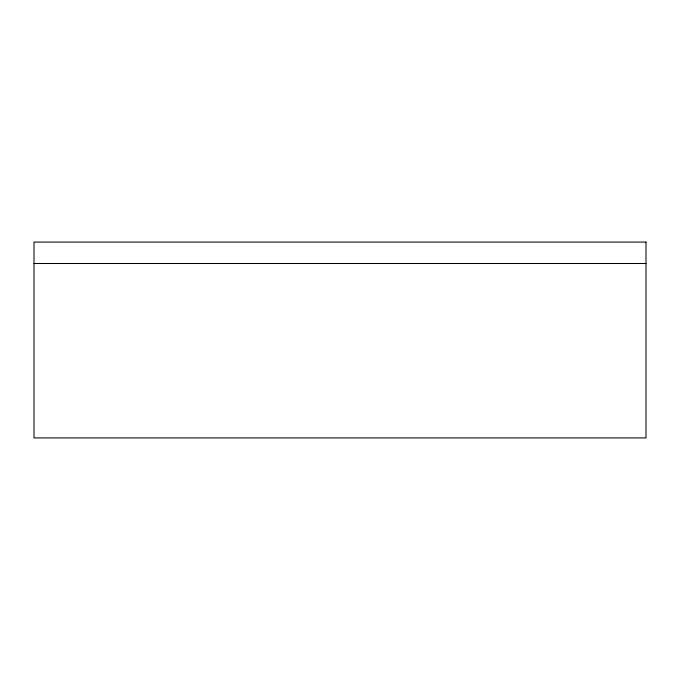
<?xml version="1.0" encoding="UTF-8"?>
<svg xmlns="http://www.w3.org/2000/svg" width="680" height="680" viewBox="0 0 680 680"><rect width="100%" height="100%" fill="white"/><g stroke="black" fill="none" stroke-linecap="round" stroke-linejoin="round"><path stroke-width="1.02" d="M34 263.5L646 263.5M646 242.08L34 242.08L34 437.92L646 437.92L646 242.08"/></g></svg>
